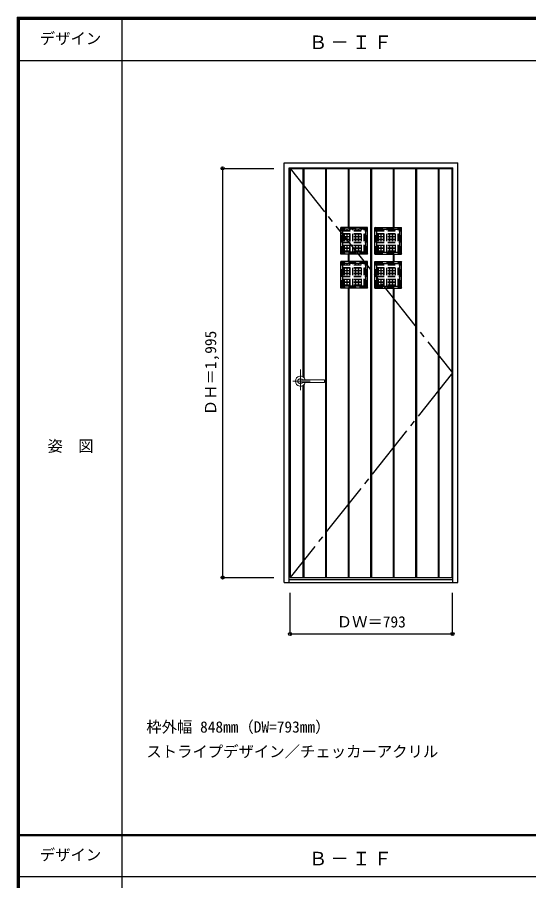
# Model space of a CAD drawing. Units: millimetres, scale not verified. Extents: x -6000 to 5700, y -4307 to 4175.
# Drawn here: x -6000 to -3503, y -36 to 4175 of the extents above; entities that cross this region are included whole.
import ezdxf
from ezdxf.enums import TextEntityAlignment as Align

# ---------------------------------------------------------------- set-up
doc = ezdxf.new("R2010")
doc.units = ezdxf.units.MM
doc.header["$LTSCALE"] = 30
doc.header["$PDMODE"] = 32
doc.header["$PDSIZE"] = 15
for name, pattern in [('CHAIN1', [8, 5, -1, 1, -1]), ('CHAIN2', [12, 9, -1, 1, -1]), ('DASHED1', [1.8, 1.2, -0.6])]:
    doc.linetypes.add(name, pattern=pattern)
for name, color, linetype in [('0-2_扉', 3, 'Continuous'), ('0-3_仕上げ', 7, 'Continuous'), ('0-4_枠', 3, 'Continuous'), ('0-7', 7, 'CHAIN2'), ('0-A_文字', 7, 'Continuous'), ('0-B_寸法', 7, 'Continuous'), ('0-C_ハッチ', 4, 'DASHED1'), ('F-1_枠', 6, 'Continuous'), ('F-A_文字', 7, 'Continuous')]:
    doc.layers.add(name, color=color, linetype=linetype)
doc.layers.add('0-5_レバー', color=7, linetype='Continuous', lineweight=18)
doc.styles.add('ＭＳ ゴシック', font='')
doc.styles.get('ＭＳ ゴシック').set_extended_font_data('MS Gothic')

msp = doc.modelspace()

# ---------------------------------------------------------------- linework, layer by layer
at = {"layer": '0-2_扉'}
for p, q in [((-4668.4, 3438), (-3875.4, 3438)), ((-4668.4, 1443), (-4668.4, 3438)), ((-3875.4, 1443), (-3875.4, 3438)), ((-4668.4, 1443), (-3875.4, 1443))]:
    msp.add_line(p, q, dxfattribs=at)
at = {"layer": '0-3_仕上げ'}
for p, q in [((-4668.4, 3438), (-3875.4, 3438)), ((-4668.4, 1443), (-4668.4, 3438)), ((-4666.4, 1443), (-4666.4, 3438)), ((-4603.9, 2420.67), (-4603.9, 3438)), ((-4601.9, 2419.12), (-4601.9, 3438)), ((-4599.9, 2417.19), (-4599.9, 3438)), ((-4493.9, 1443), (-4493.9, 3438)), ((-4491.9, 1443), (-4491.9, 3438)), ((-4489.9, 1443), (-4489.9, 3438)), ((-4383.9, 3150), (-4383.9, 3438)), ((-4381.9, 3150), (-4381.9, 3438)), ((-4379.9, 3150), (-4379.9, 3438)), ((-4273.9, 1443), (-4273.9, 3438)), ((-4271.9, 1443), (-4271.9, 3438)), ((-4269.9, 1443), (-4269.9, 3438)), ((-4163.9, 3150), (-4163.9, 3438)), ((-4161.9, 3150), (-4161.9, 3438)), ((-4159.9, 3150), (-4159.9, 3438)), ((-4053.9, 1443), (-4053.9, 3438)), ((-4051.9, 1443), (-4051.9, 3438)), ((-4049.9, 1443), (-4049.9, 3438)), ((-3943.9, 1443), (-3943.9, 3438)), ((-3941.9, 1443), (-3941.9, 3438)), ((-3939.9, 1443), (-3939.9, 3438)), ((-3877.4, 3299.5), (-3877.4, 3438)), ((-3877.4, 1443), (-3877.4, 3299.5)), ((-4289.9, 3150), (-4419.9, 3150)), ((-4419.9, 3020), (-4419.9, 3150)), ((-4419.9, 3150), (-4410.9, 3141)), ((-4298.9, 3141), (-4410.9, 3141)), ((-4410.9, 3029), (-4410.9, 3141)), ((-4298.9, 3141), (-4289.9, 3150)), ((-4298.9, 3029), (-4298.9, 3141)), ((-4289.9, 3020), (-4289.9, 3150)), ((-4253.9, 3150), (-4123.9, 3150)), ((-4253.9, 3020), (-4253.9, 3150)), ((-4244.9, 3141), (-4253.9, 3150)), ((-4244.9, 3141), (-4132.9, 3141)), ((-4244.9, 3029), (-4244.9, 3141)), ((-4123.9, 3150), (-4132.9, 3141)), ((-4132.9, 3029), (-4132.9, 3141)), ((-4123.9, 3020), (-4123.9, 3150)), ((-4289.9, 3020), (-4419.9, 3020)), ((-4383.9, 2984), (-4383.9, 3020)), ((-4381.9, 2984), (-4381.9, 3020)), ((-4379.9, 2984), (-4379.9, 3020)), ((-4298.9, 3029), (-4289.9, 3020)), ((-4244.9, 3029), (-4253.9, 3020)), ((-4253.9, 3020), (-4123.9, 3020)), ((-4163.9, 2984), (-4163.9, 3020)), ((-4161.9, 2984), (-4161.9, 3020)), ((-4159.9, 2984), (-4159.9, 3020)), ((-4289.9, 2984), (-4419.9, 2984)), ((-4419.9, 2854), (-4419.9, 2984)), ((-4419.9, 2984), (-4410.9, 2975)), ((-4298.9, 2975), (-4410.9, 2975)), ((-4410.9, 2863), (-4410.9, 2975)), ((-4298.9, 2975), (-4289.9, 2984)), ((-4298.9, 2863), (-4298.9, 2975)), ((-4289.9, 2854), (-4289.9, 2984)), ((-4253.9, 2984), (-4123.9, 2984)), ((-4253.9, 2854), (-4253.9, 2984)), ((-4244.9, 2975), (-4253.9, 2984)), ((-4244.9, 2975), (-4132.9, 2975)), ((-4244.9, 2863), (-4244.9, 2975)), ((-4123.9, 2984), (-4132.9, 2975)), ((-4132.9, 2863), (-4132.9, 2975)), ((-4123.9, 2854), (-4123.9, 2984)), ((-4289.9, 2854), (-4419.9, 2854)), ((-4383.9, 1443), (-4383.9, 2854)), ((-4381.9, 1443), (-4381.9, 2854)), ((-4379.9, 1443), (-4379.9, 2854)), ((-4298.9, 2863), (-4289.9, 2854)), ((-4244.9, 2863), (-4253.9, 2854)), ((-4253.9, 2854), (-4123.9, 2854)), ((-4163.9, 1443), (-4163.9, 2854)), ((-4161.9, 1443), (-4161.9, 2854)), ((-4159.9, 1443), (-4159.9, 2854)), ((-4603.9, 1443), (-4603.9, 2380.33)), ((-4601.9, 1443), (-4601.9, 2381.88)), ((-4599.9, 1443), (-4599.9, 2383.81))]:
    msp.add_line(p, q, dxfattribs=at)
at = {"layer": '0-3_仕上げ', "linetype": 'DASHED1'}
for p, q in [((-4291.9, 3148), (-4417.9, 3148)), ((-4291.9, 3022), (-4291.9, 3148)), ((-4251.9, 3148), (-4125.9, 3148)), ((-4251.9, 3022), (-4251.9, 3148)), ((-4291.9, 2982), (-4417.9, 2982)), ((-4291.9, 2856), (-4291.9, 2982)), ((-4251.9, 2982), (-4125.9, 2982)), ((-4251.9, 2856), (-4251.9, 2982))]:
    msp.add_line(p, q, dxfattribs=at)
at = {"layer": '0-3_仕上げ', "color": 6, "linetype": 'DASHED1'}
for p, q in [((-4292.9, 3147), (-4416.9, 3147)), ((-4416.9, 3023), (-4416.9, 3147)), ((-4292.9, 3023), (-4292.9, 3147)), ((-4250.9, 3147), (-4126.9, 3147)), ((-4250.9, 3023), (-4250.9, 3147)), ((-4126.9, 3023), (-4126.9, 3147)), ((-4292.9, 3023), (-4416.9, 3023)), ((-4250.9, 3023), (-4126.9, 3023)), ((-4292.9, 2981), (-4416.9, 2981)), ((-4416.9, 2857), (-4416.9, 2981)), ((-4292.9, 2857), (-4292.9, 2981)), ((-4250.9, 2981), (-4126.9, 2981)), ((-4250.9, 2857), (-4250.9, 2981)), ((-4126.9, 2857), (-4126.9, 2981)), ((-4292.9, 2857), (-4416.9, 2857)), ((-4250.9, 2857), (-4126.9, 2857))]:
    msp.add_line(p, q, dxfattribs=at)
at = {"layer": '0-3_仕上げ'}
for points in [[(-4668.4, 1443), (-3875.4, 1443), (-3875.4, 3438)], [(-4298.9, 3029), (-4410.9, 3029), (-4419.9, 3020)], [(-4244.9, 3029), (-4132.9, 3029), (-4123.9, 3020)], [(-4298.9, 2863), (-4410.9, 2863), (-4419.9, 2854)], [(-4244.9, 2863), (-4132.9, 2863), (-4123.9, 2854)]]:
    msp.add_lwpolyline(points, dxfattribs=at)
at = {"layer": '0-3_仕上げ', "linetype": 'DASHED1'}
for points in [[(-4291.9, 3022), (-4417.9, 3022), (-4417.9, 3148)], [(-4251.9, 3022), (-4125.9, 3022), (-4125.9, 3148)], [(-4291.9, 2856), (-4417.9, 2856), (-4417.9, 2982)], [(-4251.9, 2856), (-4125.9, 2856), (-4125.9, 2982)]]:
    msp.add_lwpolyline(points, dxfattribs=at)
at = {"layer": '0-4_枠'}
for p, q in [((-4697.4, 3465), (-3849.4, 3465)), ((-4697.4, 1418), (-4697.4, 3465)), ((-3849.4, 1418), (-3849.4, 3465)), ((-4673.4, 3441), (-3873.4, 3441)), ((-4673.4, 1418), (-4673.4, 3441)), ((-3873.4, 1418), (-3873.4, 3441)), ((-4673.4, 1433), (-3873.4, 1433)), ((-4697.4, 1418), (-3849.4, 1418))]:
    msp.add_line(p, q, dxfattribs=at)
at = {"layer": '0-5_レバー', "color": 4, "linetype": 'CHAIN1'}
for p, q in [((-4617.9, 2456.96), (-4617.9, 2357.11)), ((-4571.1, 2400.5), (-4654.12, 2400.5))]:
    msp.add_line(p, q, dxfattribs=at)
at = {"layer": '0-5_レバー'}
for q in [(-4500.9, 2405.99), (-4500.9, 2395)]:
    msp.add_line((-4500.9, 2400.5), q, dxfattribs=at)
for points in [[(-4607.94, 2407.49), (-4608.71, 2408.28), (-4610.68, 2409.65), (-4612.92, 2410.66), (-4615.36, 2411.29), (-4617.9, 2411.5), (-4620.44, 2411.29), (-4622.87, 2410.66), (-4625.12, 2409.65), (-4627.09, 2408.28), (-4628.71, 2406.61), (-4629.91, 2404.71), (-4630.65, 2402.65), (-4630.9, 2400.5), (-4630.65, 2398.35), (-4629.91, 2396.29), (-4628.71, 2394.39), (-4627.09, 2392.72), (-4625.12, 2391.35), (-4622.87, 2390.34), (-4620.44, 2389.71), (-4617.9, 2389.5), (-4615.36, 2389.71), (-4612.92, 2390.34), (-4610.68, 2391.35), (-4608.71, 2392.72), (-4607.94, 2393.51)], [(-4502.4, 2407.5), (-4512.13, 2407.5), (-4522.31, 2407.5), (-4531.91, 2407.5), (-4540.9, 2407.5), (-4549.31, 2407.5), (-4557.12, 2407.5), (-4563.94, 2407.5), (-4570.24, 2407.5), (-4576, 2407.5), (-4581.25, 2407.5), (-4586.04, 2407.5), (-4590.69, 2407.5), (-4594.9, 2407.5), (-4598.65, 2407.5), (-4600.65, 2407.5), (-4602.5, 2407.5), (-4604.51, 2407.49), (-4606.92, 2407.49), (-4608.41, 2407.49), (-4609.95, 2407.49), (-4611.47, 2407.49), (-4612.57, 2407.49), (-4613.03, 2407.49), (-4613.03, 2407.48)], [(-4502.4, 2407.5), (-4511.48, 2407.5), (-4511.88, 2407.5)], [(-4612.88, 2393.51), (-4612.75, 2393.51), (-4612.31, 2393.51), (-4611.59, 2393.51), (-4610.57, 2393.51), (-4609.31, 2393.51), (-4607.96, 2393.51), (-4605.1, 2393.51), (-4602.12, 2393.5), (-4599.1, 2393.5), (-4596.06, 2393.5), (-4592.99, 2393.5), (-4589.91, 2393.5), (-4585.91, 2393.5), (-4581.5, 2393.5), (-4576.53, 2393.5), (-4571, 2393.5), (-4564.91, 2393.5), (-4558.26, 2393.5), (-4551.05, 2393.5), (-4542.46, 2393.5), (-4533.2, 2393.5), (-4523.26, 2393.5), (-4512.65, 2393.5), (-4502.4, 2393.5)]]:
    msp.add_lwpolyline(points, dxfattribs=at)
for centre, radius, start, end in [((-4617.9, 2400.5), 24.55, 16.59952, 343.36736), ((-4502.4, 2406), 1.5, 0.00847, 89.9163), ((-4502.4, 2406), 1.5, 360, 90.17419), ((-4502.4, 2395), 1.5, 270.16419, 0), ((-4502.4, 2395), 1.5, 269.91059, 359.99153)]:
    msp.add_arc(centre, radius, start, end, dxfattribs=at)
at = {"layer": '0-7'}
msp.add_lwpolyline([(-4668.4, 3438), (-3875.4, 2440.5), (-4668.4, 1443)], dxfattribs=at)
at = {"layer": '0-B_寸法', "color": 4}
for p, q in [((-4997.4, 3438), (-4747.4, 3438)), ((-4997.4, 3438), (-4997.4, 1443)), ((-4997.4, 1443), (-4747.4, 1443)), ((-4668.4, 1168), (-4668.4, 1368)), ((-3875.4, 1168), (-3875.4, 1368)), ((-4668.4, 1168), (-3875.4, 1168))]:
    msp.add_line(p, q, dxfattribs=at)
at = {"layer": '0-B_寸法'}
for p in [(-4997.4, 3438), (-4997.4, 1443), (-4668.4, 1168), (-3875.4, 1168)]:
    msp.add_point(p, dxfattribs=at)
at = {"layer": '0-C_ハッチ'}
for p, q in [((-4410.9, 3134.5), (-4298.9, 3134.5)), ((-4410.9, 3133.5), (-4298.9, 3133.5)), ((-4410.9, 3120.5), (-4298.9, 3120.5)), ((-4410.9, 3119.5), (-4298.9, 3119.5)), ((-4404.4, 3029), (-4404.4, 3141)), ((-4403.4, 3029), (-4403.4, 3141)), ((-4390.4, 3029), (-4390.4, 3141)), ((-4389.4, 3029), (-4389.4, 3141)), ((-4376.4, 3029), (-4376.4, 3141)), ((-4375.4, 3029), (-4375.4, 3141)), ((-4362.4, 3029), (-4362.4, 3141)), ((-4361.4, 3029), (-4361.4, 3141)), ((-4348.4, 3029), (-4348.4, 3141)), ((-4347.4, 3029), (-4347.4, 3141)), ((-4334.4, 3029), (-4334.4, 3141)), ((-4333.4, 3029), (-4333.4, 3141)), ((-4320.4, 3029), (-4320.4, 3141)), ((-4319.4, 3029), (-4319.4, 3141)), ((-4306.4, 3029), (-4306.4, 3141)), ((-4305.4, 3029), (-4305.4, 3141)), ((-4244.9, 3134.5), (-4132.9, 3134.5)), ((-4244.9, 3133.5), (-4132.9, 3133.5)), ((-4244.9, 3120.5), (-4132.9, 3120.5)), ((-4244.9, 3119.5), (-4132.9, 3119.5)), ((-4238.4, 3029), (-4238.4, 3141)), ((-4237.4, 3029), (-4237.4, 3141)), ((-4224.4, 3029), (-4224.4, 3141)), ((-4223.4, 3029), (-4223.4, 3141)), ((-4210.4, 3029), (-4210.4, 3141)), ((-4209.4, 3029), (-4209.4, 3141)), ((-4196.4, 3029), (-4196.4, 3141)), ((-4195.4, 3029), (-4195.4, 3141)), ((-4182.4, 3029), (-4182.4, 3141)), ((-4181.4, 3029), (-4181.4, 3141)), ((-4168.4, 3029), (-4168.4, 3141)), ((-4167.4, 3029), (-4167.4, 3141)), ((-4154.4, 3029), (-4154.4, 3141)), ((-4153.4, 3029), (-4153.4, 3141)), ((-4140.4, 3029), (-4140.4, 3141)), ((-4139.4, 3029), (-4139.4, 3141)), ((-4410.9, 3106.5), (-4298.9, 3106.5)), ((-4410.9, 3105.5), (-4298.9, 3105.5)), ((-4410.9, 3092.5), (-4298.9, 3092.5)), ((-4410.9, 3091.5), (-4298.9, 3091.5)), ((-4410.9, 3078.5), (-4298.9, 3078.5)), ((-4410.9, 3077.5), (-4298.9, 3077.5)), ((-4244.9, 3106.5), (-4132.9, 3106.5)), ((-4244.9, 3105.5), (-4132.9, 3105.5)), ((-4244.9, 3092.5), (-4132.9, 3092.5)), ((-4244.9, 3091.5), (-4132.9, 3091.5)), ((-4244.9, 3078.5), (-4132.9, 3078.5)), ((-4244.9, 3077.5), (-4132.9, 3077.5)), ((-4410.9, 3064.5), (-4298.9, 3064.5)), ((-4410.9, 3063.5), (-4298.9, 3063.5)), ((-4410.9, 3050.5), (-4298.9, 3050.5)), ((-4410.9, 3049.5), (-4298.9, 3049.5)), ((-4410.9, 3036.5), (-4298.9, 3036.5)), ((-4410.9, 3035.5), (-4298.9, 3035.5)), ((-4244.9, 3064.5), (-4132.9, 3064.5)), ((-4244.9, 3063.5), (-4132.9, 3063.5)), ((-4244.9, 3050.5), (-4132.9, 3050.5)), ((-4244.9, 3049.5), (-4132.9, 3049.5)), ((-4244.9, 3036.5), (-4132.9, 3036.5)), ((-4244.9, 3035.5), (-4132.9, 3035.5)), ((-4410.9, 2968.5), (-4298.9, 2968.5)), ((-4410.9, 2967.5), (-4298.9, 2967.5)), ((-4410.9, 2954.5), (-4298.9, 2954.5)), ((-4410.9, 2953.5), (-4298.9, 2953.5)), ((-4404.4, 2863), (-4404.4, 2975)), ((-4403.4, 2863), (-4403.4, 2975)), ((-4390.4, 2863), (-4390.4, 2975)), ((-4389.4, 2863), (-4389.4, 2975)), ((-4376.4, 2863), (-4376.4, 2975)), ((-4375.4, 2863), (-4375.4, 2975)), ((-4362.4, 2863), (-4362.4, 2975)), ((-4361.4, 2863), (-4361.4, 2975)), ((-4348.4, 2863), (-4348.4, 2975)), ((-4347.4, 2863), (-4347.4, 2975)), ((-4334.4, 2863), (-4334.4, 2975)), ((-4333.4, 2863), (-4333.4, 2975)), ((-4320.4, 2863), (-4320.4, 2975)), ((-4319.4, 2863), (-4319.4, 2975)), ((-4306.4, 2863), (-4306.4, 2975)), ((-4305.4, 2863), (-4305.4, 2975)), ((-4244.9, 2968.5), (-4132.9, 2968.5)), ((-4244.9, 2967.5), (-4132.9, 2967.5)), ((-4244.9, 2954.5), (-4132.9, 2954.5)), ((-4244.9, 2953.5), (-4132.9, 2953.5)), ((-4238.4, 2863), (-4238.4, 2975)), ((-4237.4, 2863), (-4237.4, 2975)), ((-4224.4, 2863), (-4224.4, 2975)), ((-4223.4, 2863), (-4223.4, 2975)), ((-4210.4, 2863), (-4210.4, 2975)), ((-4209.4, 2863), (-4209.4, 2975)), ((-4196.4, 2863), (-4196.4, 2975)), ((-4195.4, 2863), (-4195.4, 2975)), ((-4182.4, 2863), (-4182.4, 2975)), ((-4181.4, 2863), (-4181.4, 2975)), ((-4168.4, 2863), (-4168.4, 2975)), ((-4167.4, 2863), (-4167.4, 2975)), ((-4154.4, 2863), (-4154.4, 2975)), ((-4153.4, 2863), (-4153.4, 2975)), ((-4140.4, 2863), (-4140.4, 2975)), ((-4139.4, 2863), (-4139.4, 2975)), ((-4410.9, 2940.5), (-4298.9, 2940.5)), ((-4410.9, 2939.5), (-4298.9, 2939.5)), ((-4410.9, 2926.5), (-4298.9, 2926.5)), ((-4410.9, 2925.5), (-4298.9, 2925.5)), ((-4410.9, 2912.5), (-4298.9, 2912.5)), ((-4410.9, 2911.5), (-4298.9, 2911.5)), ((-4244.9, 2940.5), (-4132.9, 2940.5)), ((-4244.9, 2939.5), (-4132.9, 2939.5)), ((-4244.9, 2926.5), (-4132.9, 2926.5)), ((-4244.9, 2925.5), (-4132.9, 2925.5)), ((-4244.9, 2912.5), (-4132.9, 2912.5)), ((-4244.9, 2911.5), (-4132.9, 2911.5)), ((-4410.9, 2898.5), (-4298.9, 2898.5)), ((-4410.9, 2897.5), (-4298.9, 2897.5)), ((-4410.9, 2884.5), (-4298.9, 2884.5)), ((-4410.9, 2883.5), (-4298.9, 2883.5)), ((-4410.9, 2870.5), (-4298.9, 2870.5)), ((-4410.9, 2869.5), (-4298.9, 2869.5)), ((-4244.9, 2898.5), (-4132.9, 2898.5)), ((-4244.9, 2897.5), (-4132.9, 2897.5)), ((-4244.9, 2884.5), (-4132.9, 2884.5)), ((-4244.9, 2883.5), (-4132.9, 2883.5)), ((-4244.9, 2870.5), (-4132.9, 2870.5)), ((-4244.9, 2869.5), (-4132.9, 2869.5))]:
    msp.add_line(p, q, dxfattribs=at)
at = {"layer": 'F-1_枠'}
for p, q in [((-6000, 4175), (5700, 4175)), ((-6000, 4175), (-6000, -4205)), ((-6000, 4170), (5700, 4170)), ((-5995, 4175), (-5995, -4205)), ((-5990, 4175), (-5990, -4205)), ((-5490, 4175), (-5490, -3790)), ((-6000, 4165), (5700, 4165)), ((-6000, 3965), (5700, 3965)), ((-6000, 190.5), (5700, 190.5)), ((-6000, 187.5), (5700, 187.5)), ((-6000, 184.5), (5700, 184.5)), ((-6000, -15.5), (5700, -15.5))]:
    msp.add_line(p, q, dxfattribs=at)

# ---------------------------------------------------------------- texts
at = {"layer": '0-A_文字', "style": 'ＭＳ ゴシック'}
for s, p in [('枠外幅 848mm（DW=793mm）', (-5370, 670.5)), ('ストライプデザイン／チェッカーアクリル', (-5370, 550.5))]:
    msp.add_text(s, height=54.99, dxfattribs=at).set_placement(p, align=Align.BOTTOM_LEFT)
at = {"layer": '0-A_文字', "char_height": 65.98, "attachment_point": 7, "style": 'ＭＳ ゴシック'}
for insert in [(-4576.7, 4020), (-4576.7, 39.5)]:
    msp.add_mtext('\\T1.17;Ｂ－ＩＦ', dxfattribs=dict(at, insert=insert))
at = {"layer": '0-B_寸法', "style": 'ＭＳ ゴシック'}
msp.add_text('ＤＨ＝1,995', height=54.99, rotation=90, dxfattribs=at).set_placement((-5012.4, 2234.25), align=Align.BOTTOM_LEFT)
msp.add_text('ＤＷ＝793', height=54.99, dxfattribs=at).set_placement((-4440.65, 1183), align=Align.BOTTOM_LEFT)
at = {"layer": 'F-A_文字', "style": 'ＭＳ ゴシック'}
for s, p in [('デザイン', (-5890, 4027.5)), ('姿\u3000図', (-5852.5, 2040.25)), ('デザイン', (-5890, 47))]:
    msp.add_text(s, height=54.99, dxfattribs=at).set_placement(p, align=Align.BOTTOM_LEFT)

doc.saveas('drawing.dxf')
